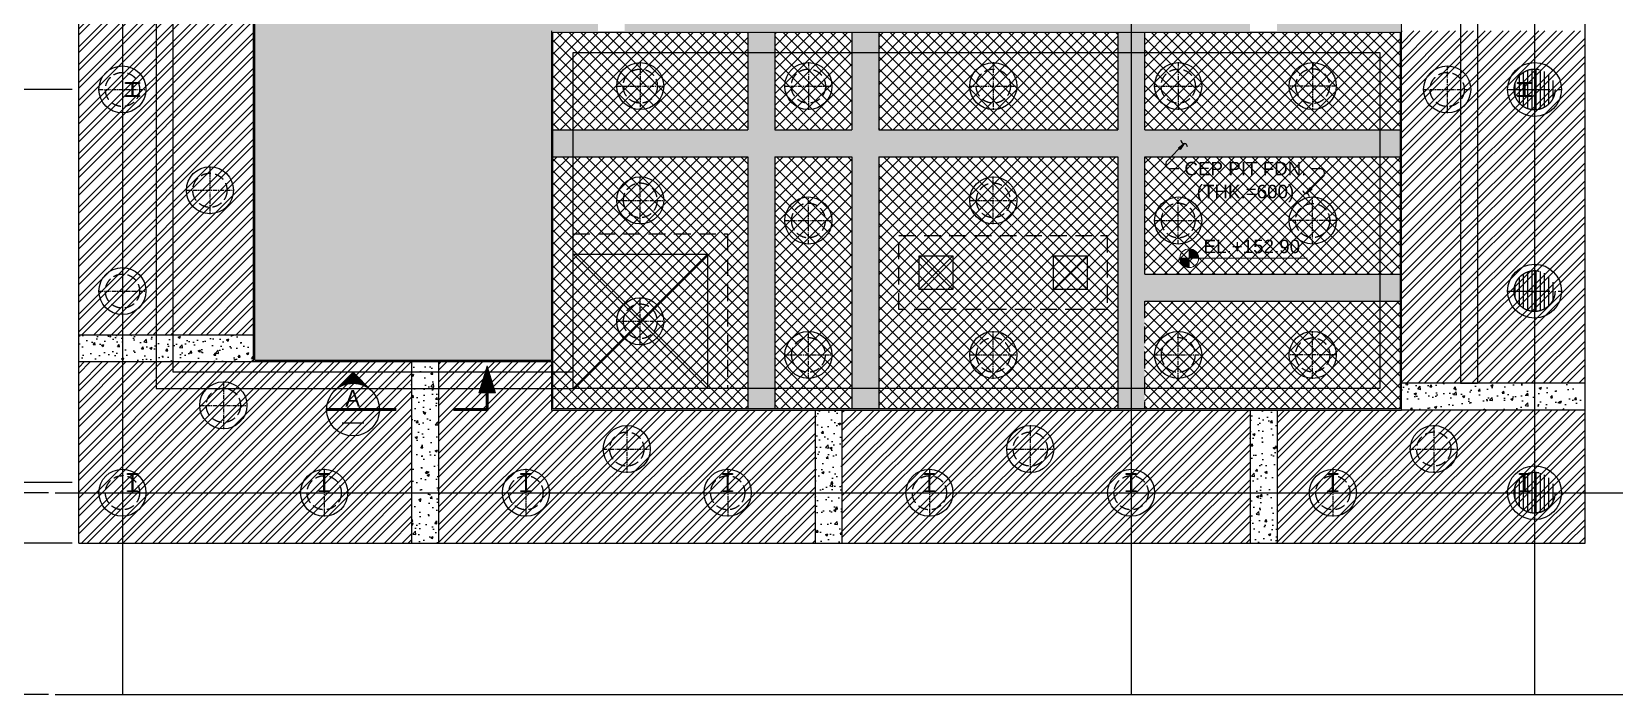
# Model space of a CAD drawing. Header units: millimetres. Extents: x 63700 to 182600, y -289551 to -205451.
# Drawn here: x 76001 to 99552, y -233429 to -223569 of the extents above; entities that cross this region are included whole.
import ezdxf
from ezdxf.enums import TextEntityAlignment as Align

# ---------------------------------------------------------------- set-up
doc = ezdxf.new("R2010")
doc.units = ezdxf.units.MM
doc.header["$LTSCALE"] = 50
for name, pattern in [('CENTER', [2, 1.25, -0.25, 0.25, -0.25]), ('HIDDEN', [0.375, 0.25, -0.125]), ('HIDDEN1', [4.25, 3, -1.25]), ('PHANTOM2', [31.75, 15.875, -3.175, 3.175, -3.175, 3.175, -3.175])]:
    doc.linetypes.add(name, pattern=pattern)
doc.layers.get('Defpoints').update_dxf_attribs({"color": 140})
for name, color, linetype in [('1CEN', 20, 'CENTER'), ('C_BLOCK', 7, 'Continuous'), ('C_CEN', 1, 'CENTER'), ('C_CONC', 4, 'Continuous'), ('C_STEEL', 2, 'Continuous'), ('C_TEXT_01', 2, 'Continuous'), ('DIM-SCALE', 7, 'Continuous'), ('HATCH', 8, 'Continuous'), ('HATCH-2', 4, 'Continuous'), ('Level 2', 7, 'Continuous'), ('PILE', 7, 'HIDDEN1')]:
    doc.layers.add(name, color=color, linetype=linetype)
doc.layers.add('TEXT', color=7, linetype='Continuous', lineweight=0)
doc.styles.add('Arial', font='arial.ttf')
doc.styles.add('돋움', font='')
doc.styles.get('돋움').set_extended_font_data('Dotum')
doc.dimstyles.new('일반도면_0050', dxfattribs={"dimscale": 50, "dimtxt": 3, "dimasz": 3, "dimexe": 1, "dimexo": 2, "dimgap": 1.25, "dimtad": 1, "dimdec": 0, "dimzin": 0, "dimdsep": 46, "dimtxsty": '돋움', "dimcen": -5, "dimclrd": 1, "dimclre": 1, "dimclrt": 7, "dimadec": 8, "dimazin": 0, "dimtfac": 1, "dimtdec": 4, "dimtix": 1, "dimtmove": 2, "dimatfit": 3, "dimfxl": 1, "dimtolj": 1, "dimtzin": 0, "dimarcsym": 0})
pattern_1 = [(50, (63358.14, -1691.44), (358.6301, -31.37607), [37.5, -412.5]), (355, (63358.14, -1691.44), (-69.37567, 376.09607), [30, -330]), (100.4514, (63388.03, -1694.05), (289.2547, 344.71977), [31.8701, -350.57106]), (46.1842, (63358.14, -1591.44), (533.6205, -82.7595), [56.25, -618.75]), (96.6356, (63402.6, -1598.33), (467.3314, 487.0589), [47.8051, -525.8565]), (351.1842, (63358.14, -1591.44), (467.331, 487.0593), [45, -495]), (21, (63408.14, -1616.44), (298.45353, -201.30945), [37.5, -412.5]), (326, (63408.14, -1616.44), (121.65767, 362.575), [30, -330]), (71.4514, (63433, -1633.2), (420.1113, 161.26525), [31.8701, -350.57106]), (37.5, (63358.14, -1691.44), (6.07993, 166.44693), [0, -326, 0, -335, 0, -331.25]), (7.5, (63358.14, -1691.44), (131.53477, 197.20586), [0, -191, 0, -318.5, 0, -126.25]), (327.5, (63246.64, -1691.44), (266.91122, -11.277436), [0, -125, 0, -390, 0, -517.5]), (317.5, (63196.64, -1691.44), (291.59308, 50.0525), [0, -162.5, 0, -259, 0, -367.5])]

# ---------------------------------------------------------------- blocks, each defined once
blk = doc.blocks.new('*D31')
at = {"layer": 'Defpoints', "color": 0, "transparency": 16777216}
for p in [(76351, -215429), (74651, -230429), (76351, -230429)]:
    blk.add_point(p, dxfattribs=at)
at = {"layer": 'DIM-SCALE', "color": 1, "lineweight": -2, "transparency": 16777216}
for p, q in [((76251, -215429), (74601, -215429)), ((74651, -215579), (74651, -230279)), ((76251, -230429), (74601, -230429))]:
    blk.add_line(p, q, dxfattribs=at)
at = {"layer": 'DIM-SCALE', "color": 1, "transparency": 16777216}
for points in [[(74626, -215579), (74676, -215579), (74651, -215429)], [(74626, -230279), (74676, -230279), (74651, -230429)]]:
    blk.add_solid(points, dxfattribs=at)
at = {"layer": 'DIM-SCALE', "color": 7, "transparency": 16777216, "insert": (74514, -222929), "char_height": 150, "attachment_point": 5, "rotation": 90, "style": '돋움'}
blk.add_mtext('\\A1;15000', dxfattribs=at)
blk = doc.blocks.new('*D32')
at = {"layer": 'Defpoints', "color": 0, "transparency": 16777216}
for p in [(76701, -231179), (74151, -233429), (76351, -233429)]:
    blk.add_point(p, dxfattribs=at)
at = {"layer": 'DIM-SCALE', "color": 1, "lineweight": -2, "transparency": 16777216}
for p, q in [((76601, -231179), (74101, -231179)), ((74151, -231329), (74151, -233279)), ((76251, -233429), (74101, -233429))]:
    blk.add_line(p, q, dxfattribs=at)
at = {"layer": 'DIM-SCALE', "color": 1, "transparency": 16777216}
for points in [[(74126, -231329), (74176, -231329), (74151, -231179)], [(74126, -233279), (74176, -233279), (74151, -233429)]]:
    blk.add_solid(points, dxfattribs=at)
at = {"layer": 'DIM-SCALE', "color": 7, "transparency": 16777216, "insert": (74014, -232304), "char_height": 150, "attachment_point": 5, "rotation": 90, "style": '돋움'}
blk.add_mtext('\\A1;2250', dxfattribs=at)
blk = doc.blocks.new('PILE_609')
h = blk.add_hatch()
h.set_pattern_fill('풍화토', color=8, scale=50)
h.set_pattern_definition([(90, (0, 0), (-62.5, 4e-15), [])])
h.paths.add_polyline_path([(154710, -272183, 0.414214), (154406, -272487), (154710, -272487)])
h.paths.add_polyline_path([(154710, -272183), (154710, -272487), (155015, -272487, 0.414214)])
h.paths.add_polyline_path([(155015, -272487), (154710, -272487), (154710, -272792, 0.414214)])
h.paths.add_polyline_path([(154710, -272487), (154406, -272487, 0.414214), (154710, -272792)])
at = {"layer": '1CEN', "ltscale": 10}
for p, q in [((154710, -272087), (154710, -272841)), ((154310, -272487), (155111, -272487))]:
    blk.add_line(p, q, dxfattribs=at)
at = {"layer": 'PILE', "color": 6, "ltscale": 10}
blk.add_circle((154710, -272487), 304, dxfattribs=at)
blk = doc.blocks.new('PILE_508')
at = {"layer": '1CEN'}
for p, q in [((1675911, 530251), (1675911, 530959)), ((1676265, 530605), (1675557, 530605))]:
    blk.add_line(p, q, dxfattribs=at)
at = {"layer": 'PILE', "color": 4}
blk.add_circle((1675911, 530605), 254, dxfattribs=at)
blk = doc.blocks.new('*D41')
at = {"layer": 'Defpoints', "color": 0, "transparency": 16777216}
for p in [(76701, -214679), (74151, -231179), (76701, -231179)]:
    blk.add_point(p, dxfattribs=at)
at = {"layer": 'DIM-SCALE', "color": 1, "lineweight": -2, "transparency": 16777216}
for p, q in [((76601, -214679), (74101, -214679)), ((74151, -214829), (74151, -231029)), ((76601, -231179), (74101, -231179))]:
    blk.add_line(p, q, dxfattribs=at)
at = {"layer": 'DIM-SCALE', "color": 1, "transparency": 16777216}
for points in [[(74126, -214829), (74176, -214829), (74151, -214679)], [(74126, -231029), (74176, -231029), (74151, -231179)]]:
    blk.add_solid(points, dxfattribs=at)
at = {"layer": 'DIM-SCALE', "color": 7, "transparency": 16777216, "insert": (74014, -222929), "char_height": 150, "attachment_point": 5, "rotation": 90, "style": '돋움'}
blk.add_mtext('\\A1;16500', dxfattribs=at)
blk = doc.blocks.new('*D43')
at = {"layer": 'Defpoints', "color": 0, "transparency": 16777216}
for p in [(74651, -230429), (76351, -230429), (76701, -231179)]:
    blk.add_point(p, dxfattribs=at)
at = {"layer": 'DIM-SCALE', "color": 1, "lineweight": -2, "transparency": 16777216}
for p, q in [((76251, -230429), (74601, -230429)), ((74651, -231029), (74651, -230579)), ((76601, -231179), (74601, -231179))]:
    blk.add_line(p, q, dxfattribs=at)
at = {"layer": 'DIM-SCALE', "color": 1, "transparency": 16777216}
for points in [[(74626, -230579), (74676, -230579), (74651, -230429)], [(74626, -231029), (74676, -231029), (74651, -231179)]]:
    blk.add_solid(points, dxfattribs=at)
at = {"layer": 'DIM-SCALE', "color": 7, "transparency": 16777216, "insert": (74514, -230804), "char_height": 150, "attachment_point": 5, "rotation": 90, "style": '돋움'}
blk.add_mtext('\\A1;750', dxfattribs=at)
blk = doc.blocks.new('*D46')
at = {"layer": 'Defpoints', "color": 0, "transparency": 16777216}
for p in [(76701, -224429), (75151, -230279), (76701, -230279)]:
    blk.add_point(p, dxfattribs=at)
at = {"layer": 'DIM-SCALE', "color": 1, "lineweight": -2, "transparency": 16777216}
for p, q in [((76601, -224429), (75101, -224429)), ((75151, -224579), (75151, -230129)), ((76601, -230279), (75101, -230279))]:
    blk.add_line(p, q, dxfattribs=at)
at = {"layer": 'DIM-SCALE', "color": 1, "transparency": 16777216}
for points in [[(75126, -224579), (75176, -224579), (75151, -224429)], [(75126, -230129), (75176, -230129), (75151, -230279)]]:
    blk.add_solid(points, dxfattribs=at)
at = {"layer": 'DIM-SCALE', "color": 7, "transparency": 16777216, "insert": (75014, -227354), "char_height": 150, "attachment_point": 5, "rotation": 90, "style": '돋움'}
blk.add_mtext('\\A1;5850', dxfattribs=at)
blk = doc.blocks.new('*D47')
at = {"layer": 'Defpoints', "color": 0, "transparency": 16777216}
for p in [(75151, -230279), (76701, -230279), (76351, -230429)]:
    blk.add_point(p, dxfattribs=at)
at = {"layer": 'DIM-SCALE', "color": 1, "lineweight": -2, "transparency": 16777216}
for p, q in [((75151, -230129), (75151, -229979)), ((76601, -230279), (75101, -230279)), ((75151, -230429), (75151, -230279)), ((76251, -230429), (75101, -230429)), ((75151, -230579), (75151, -230729))]:
    blk.add_line(p, q, dxfattribs=at)
at = {"layer": 'DIM-SCALE', "color": 1, "transparency": 16777216}
for points in [[(75126, -230129), (75176, -230129), (75151, -230279)], [(75126, -230579), (75176, -230579), (75151, -230429)]]:
    blk.add_solid(points, dxfattribs=at)
at = {"layer": 'DIM-SCALE', "color": 7, "transparency": 16777216, "insert": (75014, -230354), "char_height": 150, "attachment_point": 5, "rotation": 90, "style": '돋움'}
blk.add_mtext('\\A1;150', dxfattribs=at)
blk = doc.blocks.new('*D55')
at = {"layer": 'Defpoints', "color": 0, "transparency": 16777216}
for p in [(76701, -221429), (75151, -224429), (76701, -224429)]:
    blk.add_point(p, dxfattribs=at)
at = {"layer": 'DIM-SCALE', "color": 1, "lineweight": -2, "transparency": 16777216}
for p, q in [((76601, -221429), (75101, -221429)), ((75151, -221579), (75151, -224279)), ((76601, -224429), (75101, -224429))]:
    blk.add_line(p, q, dxfattribs=at)
at = {"layer": 'DIM-SCALE', "color": 1, "transparency": 16777216}
for points in [[(75126, -221579), (75176, -221579), (75151, -221429)], [(75126, -224279), (75176, -224279), (75151, -224429)]]:
    blk.add_solid(points, dxfattribs=at)
at = {"layer": 'DIM-SCALE', "color": 7, "transparency": 16777216, "insert": (75014, -222929), "char_height": 150, "attachment_point": 5, "rotation": 90, "style": '돋움'}
blk.add_mtext('\\A1;3000', dxfattribs=at)
blk = doc.blocks.new('S1')
at = {"layer": 'C_BLOCK', "color": 1, "linetype": 'Continuous'}
for p, q in [((1.58, 7.47), (-3.5, 2.39)), ((-0.15, 6.23), (1.58, 7.47)), ((0.1, 5.98), (-0.15, 6.23)), ((-0.04, 6.22), (1.28, 7.17)), ((-0.04, 6.22), (0.33, 5.84)), ((0.06, 6.21), (0.98, 6.87)), ((0.06, 6.21), (0.33, 5.95)), ((0.1, 5.98), (0.34, 5.74)), ((0.17, 6.21), (0.68, 6.57)), ((0.17, 6.21), (0.32, 6.06)), ((0.68, 6.57), (0.32, 6.06)), ((1.28, 7.17), (0.33, 5.84)), ((0.98, 6.87), (0.33, 5.95)), ((1.58, 7.47), (0.34, 5.74)), ((0, 0), (-2.51, 0))]:
    blk.add_line(p, q, dxfattribs=at)
for centre, radius, start, end in [((1.61, 8.49), 1.02, 181.7902, 268.2045), ((1.55, 6.45), 1.02, 1.7902, 88.2045), ((-2.51, 1.4), 1.4, 135, 270)]:
    blk.add_arc(centre, radius, start, end, dxfattribs=at)
blk = doc.blocks.new('MS')
at = {"layer": 'C_BLOCK', "color": 1, "linetype": 'Continuous', "lineweight": 13}
for p, q in [((-8.67, 3.56), (-7, 8.89)), ((-8.58, 3.62), (-7, 8.68)), ((-8.5, 3.69), (-7, 8.47)), ((-8.41, 3.75), (-7, 8.26)), ((-8.33, 3.81), (-7, 8.06)), ((-8.24, 3.87), (-7, 7.85)), ((-8.16, 3.94), (-7, 7.64)), ((-8.07, 4), (-7, 7.43)), ((-7.99, 4.06), (-7, 7.22)), ((-7.9, 4.12), (-7, 7.01)), ((-7.82, 4.19), (-7, 6.8)), ((-7, 8.89), (-5.33, 3.56)), ((-7, 8.68), (-5.42, 3.62)), ((-7, 8.47), (-5.5, 3.69)), ((-7, 8.26), (-5.59, 3.75)), ((-7, 8.06), (-5.67, 3.81)), ((-7, 7.85), (-5.76, 3.87)), ((-7, 7.64), (-5.84, 3.94)), ((-7, 7.43), (-5.93, 4)), ((-7, 7.22), (-6.01, 4.06)), ((-7, 7.01), (-6.1, 4.12)), ((-7, 6.8), (-6.18, 4.19)), ((-5.33, 3.56), (-8.67, 3.56)), ((-5.42, 3.62), (-8.58, 3.62)), ((-5.5, 3.69), (-8.5, 3.69)), ((-5.59, 3.75), (-8.41, 3.75)), ((-5.67, 3.81), (-8.33, 3.81)), ((-5.76, 3.87), (-8.24, 3.87)), ((-5.84, 3.94), (-8.16, 3.94)), ((-5.93, 4), (-8.07, 4)), ((-6.01, 4.06), (-7.99, 4.06)), ((-6.1, 4.12), (-7.9, 4.12)), ((-6.18, 4.19), (-7.82, 4.19)), ((-7.73, 4.25), (-7, 6.59)), ((-6.27, 4.25), (-7.73, 4.25)), ((-7.65, 4.31), (-7, 6.39)), ((-6.35, 4.31), (-7.65, 4.31)), ((-7.56, 4.37), (-7, 6.18)), ((-6.44, 4.37), (-7.56, 4.37)), ((-7.48, 4.43), (-7, 5.97)), ((-6.52, 4.43), (-7.48, 4.43)), ((-7.39, 4.5), (-7, 5.76)), ((-6.61, 4.5), (-7.39, 4.5)), ((-7.31, 4.56), (-7, 5.55)), ((-6.69, 4.56), (-7.31, 4.56)), ((-7.22, 4.62), (-7, 5.34)), ((-6.78, 4.62), (-7.22, 4.62)), ((-7.14, 4.68), (-7, 5.13)), ((-6.86, 4.68), (-7.14, 4.68)), ((-7.06, 4.75), (-7, 4.92)), ((-6.94, 4.75), (-7.06, 4.75)), ((-7, 6.59), (-6.27, 4.25)), ((-7, 6.39), (-6.35, 4.31)), ((-7, 6.18), (-6.44, 4.37)), ((-7, 5.97), (-6.52, 4.43)), ((-7, 5.76), (-6.61, 4.5)), ((-7, 5.55), (-6.69, 4.56)), ((-7, 5.34), (-6.78, 4.62)), ((-7, 5.13), (-6.86, 4.68)), ((-7, 4.92), (-6.94, 4.75))]:
    blk.add_line(p, q, dxfattribs=at)
at = {"layer": 'C_BLOCK', "color": 3, "linetype": 'Continuous', "lineweight": 70, "flags": 128}
blk.add_lwpolyline([(-7, 3.5), (-7, 0), (0, 0)], dxfattribs=at)
at = {"layer": 'C_BLOCK', "color": 1, "linetype": 'Continuous', "lineweight": 13}
blk.add_3dface([(-8.75, 3.5), (-7, 9.1), (-5.25, 3.5)], dxfattribs=at)
blk = doc.blocks.new('A$C06AE58BE')
at = {"layer": 'C_BLOCK', "color": 1, "linetype": 'Continuous', "lineweight": 0}
for p, q in [((0, 0), (-292, 0)), ((-270, 0), (-288, -19)), ((-228, 0), (-282, -53)), ((-187, 0), (-275, -88)), ((-146, 0), (-264, -118)), ((-104, 0), (-248, -144)), ((-63, 0), (-233, -170)), ((-22, 0), (-217, -195)), ((0, 292), (0, 0)), ((0, -292), (0, 292)), ((0, 263), (27, 290)), ((0, 226), (57, 282)), ((0, 184), (88, 273)), ((0, 143), (120, 263)), ((0, 102), (147, 249)), ((0, 61), (170, 231)), ((0, 19), (193, 213)), ((0, 0), (292, 0)), ((22, 0), (217, 195)), ((63, 0), (233, 170)), ((104, 0), (248, 144)), ((146, 0), (264, 118)), ((187, 0), (275, 88)), ((228, 0), (282, 53)), ((270, 0), (288, 19)), ((0, -19), (-193, -213)), ((0, -61), (-170, -231)), ((0, -102), (-147, -249)), ((0, -143), (-120, -263)), ((0, -184), (-88, -273)), ((0, -226), (-57, -282)), ((0, -263), (-27, -290))]:
    blk.add_line(p, q, dxfattribs=at)
at = {"layer": 'C_BLOCK', "color": 1, "lineweight": 0}
blk.add_circle((0, 0), 292, dxfattribs=at)
blk = doc.blocks.new('A$C63086EBF')
at = {"layer": 'C_CONC', "color": 3}
for p, q in [((1150, -1250), (1150, -14200)), ((1150, -1250), (1400, -1250)), ((1400, -1250), (1400, -13950)), ((20550, -4250), (20550, -14120)), ((20800, -4250), (20800, -14120)), ((1400, -13950), (7350, -13950)), ((20550, -14120), (20800, -14120)), ((1150, -14200), (7350, -14200))]:
    blk.add_line(p, q, dxfattribs=at)

msp = doc.modelspace()

# ---------------------------------------------------------------- hatches: boundary and pattern name
at = {"layer": 'HATCH'}
h = msp.add_hatch(dxfattribs=at)
h.set_pattern_fill('AR-CONC', color=256, scale=50, style=0)
h.set_pattern_definition(pattern_1)
h.paths.add_polyline_path([(83751.1, -225429.1), (84051.1, -225429.1), (84051.1, -225029.1), (83751.1, -225029.1)])
h.paths.add_polyline_path([(86651.1, -225429.1), (86651.1, -228879.1), (87051.1, -228879.1), (87051.1, -225429.1), (88197.2, -225429.1), (88197.2, -228879.1), (88597.2, -228879.1), (88597.2, -225429.1), (92151.1, -225429.1), (92151.1, -228879.1), (92551.1, -228879.1), (92551.1, -227579.1), (96051.1, -227579.1), (96051.1, -227179.1), (92551.1, -227179.1), (92551.1, -225429.1), (96051.1, -225429.1), (96051.1, -225029.1), (92551.1, -225029.1), (92551.1, -223879.1), (92151.1, -223879.1), (92151.1, -225029.1), (88597.2, -225029.1), (88597.2, -223879.1), (88197.2, -223879.1), (88197.2, -225029.1), (87051.1, -225029.1), (87051.1, -223879.1), (86651.1, -223879.1), (86651.1, -225029.1), (84051.1, -225029.1), (84051.1, -225429.1)])
h.paths.add_polyline_path([(87051.1, -223579.1), (86651.1, -223579.1), (86651.1, -223879.1), (87051.1, -223879.1)])
h.paths.add_polyline_path([(88597.2, -223879.1), (88597.2, -223579.1), (88197.2, -223579.1), (88197.2, -223879.1)])
h.paths.add_polyline_path([(92551.1, -223879.1), (92551.1, -223579.1), (92151.1, -223579.1), (92151.1, -223879.1)])
h.paths.add_polyline_path([(96351.1, -225429.1), (96351.1, -225029.1), (96051.1, -225029.1), (96051.1, -225429.1)])
h.paths.add_polyline_path([(96051.1, -227579.1), (96351.1, -227579.1), (96351.1, -227179.1), (96051.1, -227179.1)])
h.paths.add_polyline_path([(92551.1, -229179.1), (92551.1, -228879.1), (92151.1, -228879.1), (92151.1, -229179.1)])
h.paths.add_polyline_path([(88597.2, -228879.1), (88197.2, -228879.1), (88197.2, -229179.1), (88597.2, -229179.1)])
h.paths.add_polyline_path([(87051.1, -228879.1), (86651.1, -228879.1), (86651.1, -229179.1), (87051.1, -229179.1)])
h = msp.add_hatch(dxfattribs=at)
h.set_pattern_fill('AR-CONC', color=256, scale=50, style=0)
h.set_pattern_definition(pattern_1)
h.paths.add_polyline_path([(76701.1, -228079.1), (76701.1, -228479.1), (79301.1, -228479.1), (79301.1, -228079.1)])
h = msp.add_hatch(dxfattribs=at)
h.set_pattern_fill('AR-CONC', color=256, scale=50, style=0)
h.set_pattern_definition(pattern_1)
h.paths.add_polyline_path([(82051.1, -228479.1), (81651.1, -228479.1), (81651.1, -231179.1), (82051.1, -231179.1)])
h = msp.add_hatch(dxfattribs=at)
h.set_pattern_fill('AR-CONC', color=256, scale=50, style=0)
h.set_pattern_definition(pattern_1)
h.paths.add_polyline_path([(99101.1, -229199.1), (99101.1, -228799.1), (96371.1, -228799.1), (96371.1, -229199.1)])
h = msp.add_hatch(dxfattribs=at)
h.set_pattern_fill('AR-CONC', color=256, scale=50, style=0)
h.set_pattern_definition(pattern_1)
h.paths.add_polyline_path([(87651.1, -231179.1), (88051.1, -231179.1), (88051.1, -229199.1), (87651.1, -229199.1)])
h = msp.add_hatch(dxfattribs=at)
h.set_pattern_fill('AR-CONC', color=256, scale=50, style=0)
h.set_pattern_definition(pattern_1)
h.paths.add_polyline_path([(94521.1, -229199.1), (94121.1, -229199.1), (94121.1, -231179.1), (94521.1, -231179.1)])
at = {"layer": 'HATCH-2'}
h = msp.add_hatch(dxfattribs=at)
h.set_pattern_fill('ANSI32', color=8, scale=500)
h.set_pattern_definition([(45, (-51909.96, 0), (-132.58252, 132.58252), []), (45, (-51821.57, 0), (-132.58252, 132.58252), [])])
h.paths.add_polyline_path([(79301.1, -217999.1), (76701.1, -217999.1), (76701.1, -222839.1), (79301.1, -222839.1)])
h.paths.add_polyline_path([(81651.1, -214679.1), (76701.1, -214679.1), (76701.1, -217599.1), (79301.1, -217599.1), (81651.1, -217599.1)])
h.paths.add_polyline_path([(87651.1, -214679.1), (82051.1, -214679.1), (82051.1, -217599.1), (87651.1, -217599.1)])
h.paths.add_polyline_path([(94121.1, -214679.1), (88051.1, -214679.1), (88051.1, -217599.1), (94121.1, -217599.1)])
h.paths.add_polyline_path([(99101.1, -214679.1), (94521.1, -214679.1), (94521.1, -217599.1), (95201.1, -217599.1), (95201.1, -219229.1), (96371.1, -219229.1), (99101.1, -219229.1)])
h.paths.add_polyline_path([(99101.1, -219629.1), (96371.1, -219629.1), (96371.1, -223159.1), (99101.1, -223159.1)])
h.paths.add_polyline_path([(99101.1, -223559.1), (96371.1, -223559.1), (96371.1, -228799.1), (99101.1, -228799.1)])
h.paths.add_polyline_path([(99101.1, -229199.1), (96371.1, -229199.1), (94521.1, -229199.1), (94521.1, -231179.1), (99101.1, -231179.1)])
h.paths.add_polyline_path([(94121.1, -229199.1), (88051.1, -229199.1), (88051.1, -231179.1), (94121.1, -231179.1)])
h.paths.add_polyline_path([(87651.1, -229199.1), (83731.1, -229199.1), (83731.1, -228479.1), (82051.1, -228479.1), (82051.1, -231179.1), (87651.1, -231179.1)])
h.paths.add_polyline_path([(81651.1, -228479.1), (79301.1, -228479.1), (76701.1, -228479.1), (76701.1, -231179.1), (81651.1, -231179.1)])
h.paths.add_polyline_path([(79301.1, -223239.1), (76701.1, -223239.1), (76701.1, -228079.1), (79301.1, -228079.1)])
h = msp.add_hatch(dxfattribs=at)
h.set_pattern_fill('AR-HBONE', color=8, scale=30)
h.set_pattern_definition([(45, (-51909.96, 0), (0, 169.70563), [360, -120]), (135, (-51825.11, 84.85), (1e-14, 169.70563), [360, -120])])
h.paths.add_polyline_path([(83731.1, -223559.1), (84421.1, -223559.1), (84421.1, -222699.1), (79321.1, -222699.1), (79321.1, -228459.1), (83731.1, -228459.1)])
h.paths.add_polyline_path([(84421.1, -217619.1), (79321.1, -217619.1), (79321.1, -222299.1), (84421.1, -222299.1)])
h.paths.add_polyline_path([(94121.1, -222699.1), (84821.1, -222699.1), (84821.1, -223559.1), (94121.1, -223559.1)])
h.paths.add_polyline_path([(96351.1, -219249.1), (95181.1, -219249.1), (95181.1, -217619.1), (94521.1, -217619.1), (94521.1, -222699.1), (94521.1, -223559.1), (96351.1, -223559.1)])
h = msp.add_hatch(dxfattribs=at)
h.set_pattern_fill('ANSI37', color=8, scale=1000)
h.set_pattern_definition([(45, (-51909.96, 0), (-88.38835, 88.38835), []), (135, (-51909.96, 0), (-88.38835, -88.38835), [])])
h.paths.add_polyline_path([(86651.1, -223579.1), (83751.1, -223579.1), (83751.1, -225029.1), (86651.1, -225029.1)])
h.paths.add_polyline_path([(88197.2, -223579.1), (87051.1, -223579.1), (87051.1, -225029.1), (88197.2, -225029.1)])
h.paths.add_polyline_path([(92151.1, -223579.1), (88597.2, -223579.1), (88597.2, -225029.1), (92151.1, -225029.1)])
h.paths.add_polyline_path([(96351.1, -223579.1), (92551.1, -223579.1), (92551.1, -225029.1), (96351.1, -225029.1)])
h.paths.add_polyline_path([(96351.1, -225429.1), (92551.1, -225429.1), (92551.1, -227179.1), (96351.1, -227179.1)])
h.paths.add_polyline_path([(96351.1, -227579.1), (92551.1, -227579.1), (92551.1, -229179.1), (96351.1, -229179.1)])
h.paths.add_polyline_path([(92151.1, -225429.1), (88597.2, -225429.1), (88597.2, -229179.1), (92151.1, -229179.1)])
h.paths.add_polyline_path([(88197.2, -225429.1), (87051.1, -225429.1), (87051.1, -229179.1), (88197.2, -229179.1)])
h.paths.add_polyline_path([(86651.1, -225429.1), (83751.1, -225429.1), (83751.1, -229179.1), (86651.1, -229179.1)])

# ---------------------------------------------------------------- linework, layer by layer
at = {"color": 253}
for centre, radius in [((77351.1, -224429.1), 350), ((85051.1, -224379.1), 350), ((87551.1, -224379.1), 350), ((90301.1, -224379.1), 350), ((93051.1, -224379.1), 350), ((95051.1, -224379.1), 350), ((97051.1, -224429.1), 350), ((98351.1, -224429.1), 400.5), ((78651.1, -225929.1), 350), ((85051.1, -226079.1), 350), ((90301.1, -226079.1), 350), ((87551.1, -226379.1), 350), ((93051.1, -226379.1), 350), ((95051.1, -226379.1), 350), ((98351.1, -227429.1), 400.5), ((77351.1, -227429.1), 350), ((85051.1, -227879.1), 350), ((87551.1, -228379.1), 350), ((90301.1, -228379.1), 350), ((93051.1, -228379.1), 350), ((95051.1, -228379.1), 350), ((78851.1, -229129.1), 350), ((84851.1, -229779.1), 350), ((90851.1, -229779.1), 350), ((96851.1, -229779.1), 350), ((77351.1, -230429.1), 350), ((80351.1, -230429.1), 350), ((83351.1, -230429.1), 350), ((86351.1, -230429.1), 350), ((89351.1, -230429.1), 350), ((92351.1, -230429.1), 350), ((95351.1, -230429.1), 350), ((98351.1, -230429.1), 400.5)]:
    msp.add_circle(centre, radius, dxfattribs=at)
at = {"layer": '1CEN', "color": 1, "ltscale": 50}
for p, q in [((86051.1, -226879.1), (84051.1, -228879.1)), ((86051.1, -228879.1), (84051.1, -226879.1)), ((89697.2, -226903.7), (89197.2, -227403.7)), ((89197.2, -226903.7), (89697.2, -227403.7)), ((91697.2, -226903.7), (91197.2, -227403.7)), ((91197.2, -226903.7), (91697.2, -227403.7))]:
    msp.add_line(p, q, dxfattribs=at)
at = {"layer": 'C_BLOCK', "color": 1, "lineweight": 0}
msp.add_line((94966.8, -226939.8), (93060.4, -226939.8), dxfattribs=at)
at = {"layer": 'C_BLOCK', "color": 1, "linetype": 'Continuous', "lineweight": 0}
for p, q in [((80779.6, -228636.2), (80489.1, -228927.3)), ((80924.3, -228826.5), (80756.8, -228659)), ((80987.3, -228858.3), (80772.4, -228643.4)), ((81022.3, -228882.9), (80777.6, -228638.2)), ((80779.6, -228636.2), (81060.1, -228916.7)), ((80688.6, -228809.7), (80647.4, -228768.5)), ((80697.1, -228807.7), (80652.6, -228763.2)), ((80705.8, -228806), (80657.8, -228758)), ((80714.6, -228804.3), (80663, -228752.8)), ((80723.6, -228803), (80668.2, -228747.6)), ((80732.8, -228801.7), (80673.5, -228742.4)), ((80742.2, -228800.7), (80678.7, -228737.2)), ((80751.8, -228799.9), (80683.9, -228732)), ((80761.7, -228799.4), (80689.1, -228726.8)), ((80771.7, -228799), (80694.3, -228721.6)), ((80782.1, -228799), (80699.5, -228716.3))]:
    msp.add_line(p, q, dxfattribs=at)
at = {"layer": 'C_BLOCK', "color": 1, "linetype": 'Continuous', "lineweight": 13}
for p, q in [((80877.9, -228811.4), (80741.2, -228674.7)), ((80892.3, -228815.4), (80746.4, -228669.5)), ((80907.7, -228820.4), (80751.6, -228664.2)), ((80942.5, -228834.3), (80762, -228653.8)), ((80962.8, -228844.2), (80767.2, -228648.6)), ((80506.8, -228909.1), (80506.8, -228909)), ((80512.2, -228904), (80512, -228903.8)), ((80517.6, -228899.1), (80517.2, -228898.6)), ((80523.1, -228894.2), (80522.4, -228893.4)), ((80528.8, -228889.5), (80527.6, -228888.2)), ((80534.5, -228884.7), (80532.8, -228883)), ((80540.4, -228880.2), (80538, -228877.8)), ((80546.3, -228875.7), (80543.2, -228872.6)), ((80552.4, -228871.4), (80548.4, -228867.4)), ((80558.5, -228867.1), (80553.6, -228862.2)), ((80564.8, -228862.9), (80558.8, -228857)), ((80571.1, -228858.8), (80564, -228851.8)), ((80577.6, -228854.9), (80569.2, -228846.6)), ((80584.1, -228851), (80574.5, -228841.3)), ((80590.9, -228847.3), (80579.7, -228836.1)), ((80597.6, -228843.6), (80584.9, -228830.9)), ((80604.6, -228840.1), (80590.1, -228825.7)), ((80611.5, -228836.7), (80595.3, -228820.5)), ((80618.6, -228833.5), (80600.5, -228815.3)), ((80625.9, -228830.3), (80605.7, -228810.1)), ((80633.3, -228827.2), (80610.9, -228804.9)), ((80640.7, -228824.3), (80616.1, -228799.7)), ((80648.4, -228821.5), (80621.3, -228794.5)), ((80656.2, -228818.8), (80626.6, -228789.3)), ((80664.1, -228816.3), (80631.8, -228784.1)), ((80672.1, -228814), (80637, -228778.9)), ((80680.3, -228811.7), (80642.2, -228773.7)), ((80792.7, -228799.2), (80704.7, -228711.1)), ((80803.6, -228799.6), (80709.9, -228705.9)), ((80814.9, -228800.5), (80715.1, -228700.7)), ((80826.6, -228801.8), (80720.3, -228695.5)), ((80838.6, -228803.4), (80725.5, -228690.3)), ((80851.2, -228805.5), (80730.7, -228685.1)), ((80864.2, -228808.1), (80736, -228679.9)), ((80501.6, -228914.3), (80501.6, -228914.3))]:
    msp.add_line(p, q, dxfattribs=at)
at = {"layer": 'C_BLOCK', "color": 3, "linetype": 'Continuous', "lineweight": 53}
msp.add_line((81172.5, -229191.8), (80386.8, -229191.8), dxfattribs=at)
at = {"layer": 'C_BLOCK', "color": 1, "linetype": 'Continuous', "lineweight": 70}
msp.add_line((80386.8, -229191.8), (81172.5, -229191.8), dxfattribs=at)
at = {"layer": 'C_BLOCK', "color": 3, "linetype": 'Continuous', "lineweight": 70}
msp.add_line((81422, -229191.8), (81172.5, -229191.8), dxfattribs=at)
at = {"layer": 'C_BLOCK', "color": 2, "linetype": 'Continuous', "lineweight": 30}
msp.add_line((80618.9, -229388.2), (80940.3, -229388.2), dxfattribs=at)
msp.add_circle((80779.6, -229191.8), 392.9, dxfattribs=at)
at = {"layer": 'C_CEN', "color": 1, "ltscale": 0.1}
for p, q in [((77351.1, -210352.6), (77351.1, -233429.1)), ((92351.1, -210352.6), (92351.1, -233429.1)), ((98351.1, -210352.6), (98351.1, -233429.1)), ((76351.1, -230429.1), (107351.1, -230429.1)), ((76351.1, -233429.1), (107351.1, -233429.1))]:
    msp.add_line(p, q, dxfattribs=at)
at = {"layer": 'C_CONC', "color": 3}
for p, q in [((76701.1, -231179.1), (76701.1, -214679.1)), ((99101.1, -231179.1), (99101.1, -214679.1)), ((79301.1, -228479.1), (79301.1, -217599.1)), ((79321.1, -228459.1), (79321.1, -217619.1)), ((96371.1, -229199.1), (96371.1, -219229.1)), ((83731.1, -223559.1), (83731.1, -228459.1)), ((79301.1, -228479.1), (83731.1, -228479.1)), ((79321.1, -228459.1), (83731.1, -228459.1)), ((83731.1, -228479.1), (83731.1, -229199.1)), ((83731.1, -229199.1), (96371.1, -229199.1)), ((76701.1, -231179.1), (99101.1, -231179.1))]:
    msp.add_line(p, q, dxfattribs=at)
at = {"layer": 'C_CONC', "color": 2, "linetype": 'HIDDEN', "ltscale": 0.1}
for p, q in [((86651.1, -223579.1), (86651.1, -225029.1)), ((87051.1, -223579.1), (87051.1, -225029.1)), ((88197.2, -223579.1), (88197.2, -225029.1)), ((88597.2, -223579.1), (88597.2, -225029.1)), ((92151.1, -223579.1), (92151.1, -225029.1)), ((92551.1, -223579.1), (92551.1, -225029.1)), ((83751.1, -225029.1), (86651.1, -225029.1)), ((87051.1, -225029.1), (88197.2, -225029.1)), ((88597.2, -225029.1), (92151.1, -225029.1)), ((92551.1, -225029.1), (96351.1, -225029.1)), ((83751.1, -225429.1), (86651.1, -225429.1)), ((86651.1, -225429.1), (86651.1, -229179.1)), ((87051.1, -225429.1), (87051.1, -229179.1)), ((87051.1, -225429.1), (88197.2, -225429.1)), ((88197.2, -225429.1), (88197.2, -229179.1)), ((88597.2, -225429.1), (92151.1, -225429.1)), ((88597.2, -225429.1), (88597.2, -229179.1)), ((92151.1, -225429.1), (92151.1, -229179.1)), ((92551.1, -225429.1), (92551.1, -227179.1)), ((92551.1, -225429.1), (96351.1, -225429.1)), ((92551.1, -227179.1), (96351.1, -227179.1)), ((92551.1, -227579.1), (96351.1, -227579.1)), ((76701.1, -228079.1), (79301.1, -228079.1)), ((76701.1, -228479.1), (79301.1, -228479.1)), ((81651.1, -228479.1), (81651.1, -231179.1)), ((82051.1, -228479.1), (82051.1, -231179.1)), ((99101.1, -228799.1), (96371.1, -228799.1)), ((87651.1, -229199.1), (87651.1, -231179.1)), ((88051.1, -229199.1), (88051.1, -231179.1)), ((94121.1, -229199.1), (94121.1, -231179.1)), ((94521.1, -229199.1), (94521.1, -231179.1)), ((99101.1, -229199.1), (96371.1, -229199.1))]:
    msp.add_line(p, q, dxfattribs=at)
at = {"layer": 'C_CONC', "color": 2, "linetype": 'HIDDEN', "ltscale": 20}
msp.add_line((92551.1, -227579.1), (92551.1, -229179.1), dxfattribs=at)
at = {"layer": 'C_CONC', "color": 3}
for points in [[(83751.1, -223579.1), (96351.1, -223579.1), (96351.1, -229179.1), (83751.1, -229179.1)], [(84051.1, -223879.1), (96051.1, -223879.1), (96051.1, -228879.1), (84051.1, -228879.1)], [(84051.1, -226879.1), (86051.1, -226879.1), (86051.1, -228879.1), (84051.1, -228879.1)], [(89197.2, -226903.7), (89697.2, -226903.7), (89697.2, -227403.7), (89197.2, -227403.7)], [(91197.2, -226903.7), (91697.2, -226903.7), (91697.2, -227403.7), (91197.2, -227403.7)]]:
    msp.add_lwpolyline(points, close=True, dxfattribs=at)
at = {"layer": 'C_CONC', "color": 3, "linetype": 'HIDDEN', "ltscale": 20}
msp.add_lwpolyline([(84051.1, -226579.1), (86351.1, -226579.1), (86351.1, -228879.1)], dxfattribs=at)
msp.add_lwpolyline([(88897.2, -226603.7), (91997.2, -226603.7), (91997.2, -227703.7), (88897.2, -227703.7)], close=True, dxfattribs=at)
at = {"layer": 'C_STEEL', "extrusion": (0, 0, -1)}
for p, q in [((77398.6, -224324.1), (77603.6, -224324.1)), ((77398.6, -224338.3), (77398.6, -224324.1)), ((77603.6, -224338.3), (77398.6, -224338.3)), ((77496.5, -224338.3), (77505.7, -224338.3)), ((77496.5, -224519.9), (77496.5, -224338.3)), ((77505.7, -224338.3), (77505.7, -224519.9)), ((77603.6, -224324.1), (77603.6, -224338.3)), ((98098.6, -224324.1), (98303.6, -224324.1)), ((98098.6, -224338.3), (98098.6, -224324.1)), ((98303.6, -224338.3), (98098.6, -224338.3)), ((98196.5, -224338.3), (98205.7, -224338.3)), ((98196.5, -224519.9), (98196.5, -224338.3)), ((98205.7, -224338.3), (98205.7, -224519.9)), ((98303.6, -224324.1), (98303.6, -224338.3)), ((77398.6, -224519.9), (77603.6, -224519.9)), ((77398.6, -224534.1), (77398.6, -224519.9)), ((77603.6, -224534.1), (77398.6, -224534.1)), ((77505.7, -224519.9), (77496.5, -224519.9)), ((77603.6, -224519.9), (77603.6, -224534.1)), ((98098.6, -224519.9), (98303.6, -224519.9)), ((98098.6, -224534.1), (98098.6, -224519.9)), ((98303.6, -224534.1), (98098.6, -224534.1)), ((98205.7, -224519.9), (98196.5, -224519.9)), ((98303.6, -224519.9), (98303.6, -224534.1)), ((77427.1, -230145.6), (77575.1, -230145.6)), ((77427.1, -230158.6), (77427.1, -230145.6)), ((77575.1, -230158.6), (77427.1, -230158.6)), ((77497.3, -230158.6), (77504.9, -230158.6)), ((77497.3, -230399.6), (77497.3, -230158.6)), ((77504.9, -230158.6), (77504.9, -230399.6)), ((77575.1, -230145.6), (77575.1, -230158.6)), ((80277.1, -230145.6), (80425.1, -230145.6)), ((80277.1, -230158.6), (80277.1, -230145.6)), ((80425.1, -230158.6), (80277.1, -230158.6)), ((80347.3, -230158.6), (80354.9, -230158.6)), ((80347.3, -230399.6), (80347.3, -230158.6)), ((80354.9, -230158.6), (80354.9, -230399.6)), ((80425.1, -230145.6), (80425.1, -230158.6)), ((83277.1, -230145.6), (83425.1, -230145.6)), ((83277.1, -230158.6), (83277.1, -230145.6)), ((83425.1, -230158.6), (83277.1, -230158.6)), ((83347.3, -230158.6), (83354.9, -230158.6)), ((83347.3, -230399.6), (83347.3, -230158.6)), ((83354.9, -230158.6), (83354.9, -230399.6)), ((83425.1, -230145.6), (83425.1, -230158.6)), ((86277.1, -230145.6), (86425.1, -230145.6)), ((86277.1, -230158.6), (86277.1, -230145.6)), ((86425.1, -230158.6), (86277.1, -230158.6)), ((86347.3, -230158.6), (86354.9, -230158.6)), ((86347.3, -230399.6), (86347.3, -230158.6)), ((86354.9, -230158.6), (86354.9, -230399.6)), ((86425.1, -230145.6), (86425.1, -230158.6)), ((89277.1, -230145.6), (89425.1, -230145.6)), ((89277.1, -230158.6), (89277.1, -230145.6)), ((89425.1, -230158.6), (89277.1, -230158.6)), ((89347.3, -230158.6), (89354.9, -230158.6)), ((89347.3, -230399.6), (89347.3, -230158.6)), ((89354.9, -230158.6), (89354.9, -230399.6)), ((89425.1, -230145.6), (89425.1, -230158.6)), ((92277.1, -230145.6), (92425.1, -230145.6)), ((92277.1, -230158.6), (92277.1, -230145.6)), ((92425.1, -230158.6), (92277.1, -230158.6)), ((92347.3, -230158.6), (92354.9, -230158.6)), ((92347.3, -230399.6), (92347.3, -230158.6)), ((92354.9, -230158.6), (92354.9, -230399.6)), ((92425.1, -230145.6), (92425.1, -230158.6)), ((95277.1, -230145.6), (95425.1, -230145.6)), ((95277.1, -230158.6), (95277.1, -230145.6)), ((95425.1, -230158.6), (95277.1, -230158.6)), ((95347.3, -230158.6), (95354.9, -230158.6)), ((95347.3, -230399.6), (95347.3, -230158.6)), ((95354.9, -230158.6), (95354.9, -230399.6)), ((95425.1, -230145.6), (95425.1, -230158.6)), ((98127.1, -230145.6), (98275.1, -230145.6)), ((98127.1, -230158.6), (98127.1, -230145.6)), ((98275.1, -230158.6), (98127.1, -230158.6)), ((98197.3, -230158.6), (98204.9, -230158.6)), ((98197.3, -230399.6), (98197.3, -230158.6)), ((98204.9, -230158.6), (98204.9, -230399.6)), ((98275.1, -230145.6), (98275.1, -230158.6)), ((77427.1, -230399.6), (77575.1, -230399.6)), ((77427.1, -230412.6), (77427.1, -230399.6)), ((77575.1, -230412.6), (77427.1, -230412.6)), ((77504.9, -230399.6), (77497.3, -230399.6)), ((77575.1, -230399.6), (77575.1, -230412.6)), ((80277.1, -230399.6), (80425.1, -230399.6)), ((80277.1, -230412.6), (80277.1, -230399.6)), ((80425.1, -230412.6), (80277.1, -230412.6)), ((80354.9, -230399.6), (80347.3, -230399.6)), ((80425.1, -230399.6), (80425.1, -230412.6)), ((83277.1, -230399.6), (83425.1, -230399.6)), ((83277.1, -230412.6), (83277.1, -230399.6)), ((83425.1, -230412.6), (83277.1, -230412.6)), ((83354.9, -230399.6), (83347.3, -230399.6)), ((83425.1, -230399.6), (83425.1, -230412.6)), ((86277.1, -230399.6), (86425.1, -230399.6)), ((86277.1, -230412.6), (86277.1, -230399.6)), ((86425.1, -230412.6), (86277.1, -230412.6)), ((86354.9, -230399.6), (86347.3, -230399.6)), ((86425.1, -230399.6), (86425.1, -230412.6)), ((89277.1, -230399.6), (89425.1, -230399.6)), ((89277.1, -230412.6), (89277.1, -230399.6)), ((89425.1, -230412.6), (89277.1, -230412.6)), ((89354.9, -230399.6), (89347.3, -230399.6)), ((89425.1, -230399.6), (89425.1, -230412.6)), ((92277.1, -230399.6), (92425.1, -230399.6)), ((92277.1, -230412.6), (92277.1, -230399.6)), ((92425.1, -230412.6), (92277.1, -230412.6)), ((92354.9, -230399.6), (92347.3, -230399.6)), ((92425.1, -230399.6), (92425.1, -230412.6)), ((95277.1, -230399.6), (95425.1, -230399.6)), ((95277.1, -230412.6), (95277.1, -230399.6)), ((95425.1, -230412.6), (95277.1, -230412.6)), ((95354.9, -230399.6), (95347.3, -230399.6)), ((95425.1, -230399.6), (95425.1, -230412.6)), ((98127.1, -230399.6), (98275.1, -230399.6)), ((98127.1, -230412.6), (98127.1, -230399.6)), ((98275.1, -230412.6), (98127.1, -230412.6)), ((98204.9, -230399.6), (98197.3, -230399.6)), ((98275.1, -230399.6), (98275.1, -230412.6))]:
    msp.add_line(p, q, dxfattribs=at)

# ---------------------------------------------------------------- block references
at = {"layer": 'C_BLOCK', "color": 7, "linetype": 'Continuous', "lineweight": 0}
for name, p, xscale, yscale, zscale in [('S1', (93061.7, -225608.7), 50, 50, 50), ('MS', (82275.6, -229191.8), -71.42857142857143, 71.42857142857143, 71.42857142857143)]:
    msp.add_blockref(name, p, dxfattribs=dict(at, xscale=xscale, yscale=yscale, zscale=zscale))
at = {"layer": 'C_BLOCK', "color": 7, "linetype": 'Continuous', "lineweight": 0, "xscale": 50, "yscale": 50, "zscale": 50, "rotation": 180}
msp.add_blockref('S1', (95032.2, -225606), dxfattribs=at)
at = {"layer": 'C_CONC', "linetype": 'PHANTOM2', "ltscale": 2}
msp.add_blockref('A$C63086EBF', (76701.1, -214679.1), dxfattribs=at)
at = {"layer": 'C_CONC'}
for p in [(-56359.1, 48058.2), (-56359.1, 45058.2), (-56359.1, 42058.2)]:
    msp.add_blockref('PILE_609', p, dxfattribs=at)
at = {"layer": 'Level 2', "xscale": 0.4761904761904761, "yscale": 0.4761904761904761, "zscale": 0.4761904761904761}
msp.add_blockref('A$C06AE58BE', (93215.5, -226939.8), dxfattribs=at)
at = {"layer": 'TEXT', "color": 4, "rotation": 180}
for p in [(1753262.6, 306175.8), (1760962.6, 306225.8), (1763462.6, 306225.8), (1766212.6, 306225.8), (1768962.6, 306225.8), (1772962.6, 306175.8), (1754562.6, 304675.8), (1753262.6, 303175.8), (1754762.6, 301475.8), (1760762.6, 300825.8), (1766762.6, 300825.8), (1772762.6, 300825.8), (1753262.6, 300175.8), (1756262.6, 300175.8), (1759262.6, 300175.8), (1762262.6, 300175.8), (1765262.6, 300175.8), (1768262.6, 300175.8), (1771262.6, 300175.8)]:
    msp.add_blockref('PILE_508', p, dxfattribs=at)
at = {"layer": 'TEXT', "color": 4, "xscale": -1, "rotation": 180}
msp.add_blockref('PILE_508', (-1580860.4, 306225.8), dxfattribs=at)
at = {"layer": 'TEXT', "color": 4, "xscale": -1}
for p in [(1760962.6, -756683.9), (1766212.6, -756683.9), (1763462.6, -756983.9), (1768962.6, -756983.9), (1760962.6, -758483.9), (1763462.6, -758983.9), (1766212.6, -758983.9), (1768962.6, -758983.9)]:
    msp.add_blockref('PILE_508', p, dxfattribs=at)
at = {"layer": 'TEXT', "color": 4}
for p in [(-1580860.4, -756983.9), (-1580860.4, -758983.9)]:
    msp.add_blockref('PILE_508', p, dxfattribs=at)

# ---------------------------------------------------------------- texts
at = {"layer": 'C_BLOCK', "color": 2, "linetype": 'Continuous', "lineweight": 30, "style": '돋움'}
msp.add_text('A', height=250, dxfattribs=at).set_placement((80774.2, -229024.2), align=Align.MIDDLE_CENTER)
at = {"layer": 'C_TEXT_01', "style": 'Arial'}
for s, p in [('CEP PIT FDN.', (94051.2, -225706.3)), ('(THK.=600)', (94051.2, -226047.9))]:
    msp.add_text(s, height=200, dxfattribs=at).set_placement(p, align=Align.CENTER)
msp.add_text('EL.+152.90', height=200, dxfattribs=at).set_placement((93427.3, -226764.3), align=Align.MIDDLE_LEFT)

# ---------------------------------------------------------------- dimensions: what is measured, and where the dimension line sits
at = {"layer": 'DIM-SCALE'}
for base, p1, p2, angle, picture, middle in [((74151.1, -231179.1), (76701.1, -214679.1), (76701.1, -231179.1), 90, '*D41', (74013.5, -222929.1)), ((74651.1, -230429.1), (76351.1, -215429.1), (76351.1, -230429.1), 90, '*D31', (74513.5, -222929.1)), ((75151.1, -224429.1), (76701.1, -221429.1), (76701.1, -224429.1), 90, '*D55', (75013.5, -222929.1)), ((75151.1, -230279.1), (76701.1, -224429.1), (76701.1, -230279.1), 90, '*D46', (75013.5, -227354.1)), ((75151.1, -230279.1), (76351.1, -230429.1), (76701.1, -230279.1), 270, '*D47', (75013.5, -230354.1)), ((74651.1, -230429.1), (76701.1, -231179.1), (76351.1, -230429.1), 270, '*D43', (74513.5, -230804.1)), ((74151.1, -233429.1), (76701.1, -231179.1), (76351.1, -233429.1), 90, '*D32', (74013.5, -232304.1))]:
    dim = msp.add_linear_dim(base=base, p1=p1, p2=p2, angle=angle, dimstyle='일반도면_0050', dxfattribs=at)
    dim.commit()
    dim.dimension.update_dxf_attribs({"geometry": picture, "text_midpoint": middle})

doc.saveas('drawing.dxf')
